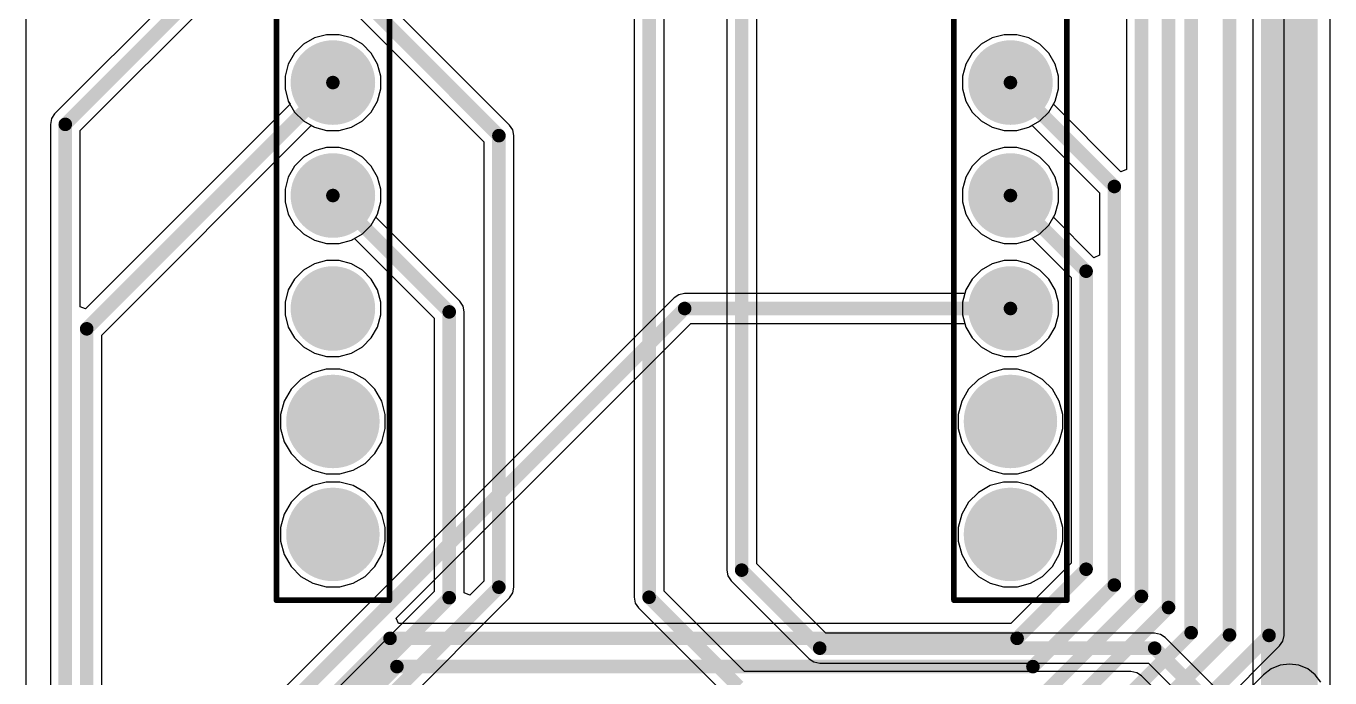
# Model space of a CAD drawing. Header units: millimetres. Extents: x 0 to 212, y 0 to 213.
# Drawn here: x 0.01 to 1.165, y 4.756 to 5.333 of the extents above; entities that cross this region are included whole.
import ezdxf

# ---------------------------------------------------------------- set-up
doc = ezdxf.new("R2010")
doc.units = ezdxf.units.MM
doc.header["$MEASUREMENT"] = 0
for name, color, linetype in [('BottomLayer', 5, 'Continuous'), ('BottomSolder', 6, 'Continuous'), ('MultiLayer', 9, 'Continuous'), ('PadHoleLayer', 156, 'Continuous'), ('TopLayer', 1, 'Continuous'), ('TopOverlay', 2, 'Continuous'), ('TopSolder', 216, 'Continuous')]:
    doc.layers.add(name, color=color, linetype=linetype)

# ---------------------------------------------------------------- blocks, each defined once
blk = doc.blocks.new('HDR_1_14_TH__F_______32')
at = {"layer": 'BottomLayer'}
h = blk.add_hatch(color=5, dxfattribs=at)
edge = h.paths.add_edge_path()
edge.add_arc((0.25, 0), 0.035433, 0, 360)
h = blk.add_hatch(color=5, dxfattribs=at)
edge = h.paths.add_edge_path()
edge.add_arc((0.35, 0), 0.035433, 0, 360)
h = blk.add_hatch(color=5, dxfattribs=at)
edge = h.paths.add_edge_path()
edge.add_arc((0.45, 0), 0.035433, 0, 360)
h = blk.add_hatch(color=5, dxfattribs=at)
edge = h.paths.add_edge_path()
edge.add_arc((0.55, 0), 0.03937, 0, 360)
h = blk.add_hatch(color=5, dxfattribs=at)
edge = h.paths.add_edge_path()
edge.add_arc((0.65, 0), 0.03937, 0, 360)
at = {"layer": 'BottomSolder'}
h = blk.add_hatch(color=6, dxfattribs=at)
edge = h.paths.add_edge_path()
edge.add_arc((0.25, 0), 0.037433, 0, 360)
h = blk.add_hatch(color=6, dxfattribs=at)
edge = h.paths.add_edge_path()
edge.add_arc((0.35, 0), 0.037433, 0, 360)
h = blk.add_hatch(color=6, dxfattribs=at)
edge = h.paths.add_edge_path()
edge.add_arc((0.45, 0), 0.037433, 0, 360)
h = blk.add_hatch(color=6, dxfattribs=at)
edge = h.paths.add_edge_path()
edge.add_arc((0.55, 0), 0.04137, 0, 360)
h = blk.add_hatch(color=6, dxfattribs=at)
edge = h.paths.add_edge_path()
edge.add_arc((0.65, 0), 0.04137, 0, 360)
at = {"layer": 'MultiLayer'}
h = blk.add_hatch(color=9, dxfattribs=at)
edge = h.paths.add_edge_path()
edge.add_arc((0.25, 0), 0.035433, 0, 360)
h = blk.add_hatch(color=9, dxfattribs=at)
edge = h.paths.add_edge_path()
edge.add_arc((0.35, 0), 0.035433, 0, 360)
h = blk.add_hatch(color=9, dxfattribs=at)
edge = h.paths.add_edge_path()
edge.add_arc((0.45, 0), 0.035433, 0, 360)
h = blk.add_hatch(color=9, dxfattribs=at)
edge = h.paths.add_edge_path()
edge.add_arc((0.55, 0), 0.03937, 0, 360)
h = blk.add_hatch(color=9, dxfattribs=at)
edge = h.paths.add_edge_path()
edge.add_arc((0.65, 0), 0.03937, 0, 360)
at = {"layer": 'PadHoleLayer'}
h = blk.add_hatch(color=156, dxfattribs=at)
edge = h.paths.add_edge_path()
edge.add_arc((0.25, 0), 0.020669, 0, 360)
h = blk.add_hatch(color=156, dxfattribs=at)
edge = h.paths.add_edge_path()
edge.add_arc((0.35, 0), 0.020669, 0, 360)
h = blk.add_hatch(color=156, dxfattribs=at)
edge = h.paths.add_edge_path()
edge.add_arc((0.45, 0), 0.020669, 0, 360)
h = blk.add_hatch(color=156, dxfattribs=at)
edge = h.paths.add_edge_path()
edge.add_arc((0.55, 0), 0.020669, 0, 360)
h = blk.add_hatch(color=156, dxfattribs=at)
edge = h.paths.add_edge_path()
edge.add_arc((0.65, 0), 0.020669, 0, 360)
at = {"layer": 'TopLayer'}
h = blk.add_hatch(color=1, dxfattribs=at)
edge = h.paths.add_edge_path()
edge.add_arc((0.25, 0), 0.035433, 0, 360)
h = blk.add_hatch(color=1, dxfattribs=at)
edge = h.paths.add_edge_path()
edge.add_arc((0.35, 0), 0.035433, 0, 360)
h = blk.add_hatch(color=1, dxfattribs=at)
edge = h.paths.add_edge_path()
edge.add_arc((0.45, 0), 0.035433, 0, 360)
h = blk.add_hatch(color=1, dxfattribs=at)
edge = h.paths.add_edge_path()
edge.add_arc((0.55, 0), 0.03937, 0, 360)
h = blk.add_hatch(color=1, dxfattribs=at)
edge = h.paths.add_edge_path()
edge.add_arc((0.65, 0), 0.03937, 0, 360)
at = {"layer": 'TopSolder'}
h = blk.add_hatch(color=216, dxfattribs=at)
edge = h.paths.add_edge_path()
edge.add_arc((0.25, 0), 0.037433, 0, 360)
h = blk.add_hatch(color=216, dxfattribs=at)
edge = h.paths.add_edge_path()
edge.add_arc((0.35, 0), 0.037433, 0, 360)
h = blk.add_hatch(color=216, dxfattribs=at)
edge = h.paths.add_edge_path()
edge.add_arc((0.45, 0), 0.037433, 0, 360)
h = blk.add_hatch(color=216, dxfattribs=at)
edge = h.paths.add_edge_path()
edge.add_arc((0.55, 0), 0.04137, 0, 360)
h = blk.add_hatch(color=216, dxfattribs=at)
edge = h.paths.add_edge_path()
edge.add_arc((0.65, 0), 0.04137, 0, 360)
at = {"layer": 'TopOverlay', "const_width": 0.005}
for points in [[(0.70827, 0.05), (-0.70827, 0.05)], [(0.70827, -0.05), (0.70827, 0.05)], [(0.70827, -0.05), (-0.70827, -0.05)]]:
    blk.add_lwpolyline(points, dxfattribs=at)
at = {"layer": 'TopOverlay', "const_width": 0.0025}
for points in [[(0.70702, 0.05, 1), (0.70952, 0.05, 1)], [(0.70702, 0.05, 1), (0.70952, 0.05, 1)], [(0.70702, -0.05, 1), (0.70952, -0.05, 1)], [(0.70702, -0.05, 1), (0.70952, -0.05, 1)]]:
    blk.add_lwpolyline(points, format="xyb", close=True, dxfattribs=at)
blk = doc.blocks.new('HDR_1_14_TH__F_______33')
at = {"layer": 'BottomLayer'}
h = blk.add_hatch(color=5, dxfattribs=at)
edge = h.paths.add_edge_path()
edge.add_arc((0.25, 0), 0.035433, 0, 360)
h = blk.add_hatch(color=5, dxfattribs=at)
edge = h.paths.add_edge_path()
edge.add_arc((0.35, 0), 0.035433, 0, 360)
h = blk.add_hatch(color=5, dxfattribs=at)
edge = h.paths.add_edge_path()
edge.add_arc((0.45, 0), 0.035433, 0, 360)
h = blk.add_hatch(color=5, dxfattribs=at)
edge = h.paths.add_edge_path()
edge.add_arc((0.55, 0), 0.03937, 0, 360)
h = blk.add_hatch(color=5, dxfattribs=at)
edge = h.paths.add_edge_path()
edge.add_arc((0.65, 0), 0.03937, 0, 360)
at = {"layer": 'BottomSolder'}
h = blk.add_hatch(color=6, dxfattribs=at)
edge = h.paths.add_edge_path()
edge.add_arc((0.25, 0), 0.037433, 0, 360)
h = blk.add_hatch(color=6, dxfattribs=at)
edge = h.paths.add_edge_path()
edge.add_arc((0.35, 0), 0.037433, 0, 360)
h = blk.add_hatch(color=6, dxfattribs=at)
edge = h.paths.add_edge_path()
edge.add_arc((0.45, 0), 0.037433, 0, 360)
h = blk.add_hatch(color=6, dxfattribs=at)
edge = h.paths.add_edge_path()
edge.add_arc((0.55, 0), 0.04137, 0, 360)
h = blk.add_hatch(color=6, dxfattribs=at)
edge = h.paths.add_edge_path()
edge.add_arc((0.65, 0), 0.04137, 0, 360)
at = {"layer": 'MultiLayer'}
h = blk.add_hatch(color=9, dxfattribs=at)
edge = h.paths.add_edge_path()
edge.add_arc((0.25, 0), 0.035433, 0, 360)
h = blk.add_hatch(color=9, dxfattribs=at)
edge = h.paths.add_edge_path()
edge.add_arc((0.35, 0), 0.035433, 0, 360)
h = blk.add_hatch(color=9, dxfattribs=at)
edge = h.paths.add_edge_path()
edge.add_arc((0.45, 0), 0.035433, 0, 360)
h = blk.add_hatch(color=9, dxfattribs=at)
edge = h.paths.add_edge_path()
edge.add_arc((0.55, 0), 0.03937, 0, 360)
h = blk.add_hatch(color=9, dxfattribs=at)
edge = h.paths.add_edge_path()
edge.add_arc((0.65, 0), 0.03937, 0, 360)
at = {"layer": 'PadHoleLayer'}
h = blk.add_hatch(color=156, dxfattribs=at)
edge = h.paths.add_edge_path()
edge.add_arc((0.25, 0), 0.020669, 0, 360)
h = blk.add_hatch(color=156, dxfattribs=at)
edge = h.paths.add_edge_path()
edge.add_arc((0.35, 0), 0.020669, 0, 360)
h = blk.add_hatch(color=156, dxfattribs=at)
edge = h.paths.add_edge_path()
edge.add_arc((0.45, 0), 0.020669, 0, 360)
h = blk.add_hatch(color=156, dxfattribs=at)
edge = h.paths.add_edge_path()
edge.add_arc((0.55, 0), 0.020669, 0, 360)
h = blk.add_hatch(color=156, dxfattribs=at)
edge = h.paths.add_edge_path()
edge.add_arc((0.65, 0), 0.020669, 0, 360)
at = {"layer": 'TopLayer'}
h = blk.add_hatch(color=1, dxfattribs=at)
edge = h.paths.add_edge_path()
edge.add_arc((0.25, 0), 0.035433, 0, 360)
h = blk.add_hatch(color=1, dxfattribs=at)
edge = h.paths.add_edge_path()
edge.add_arc((0.35, 0), 0.035433, 0, 360)
h = blk.add_hatch(color=1, dxfattribs=at)
edge = h.paths.add_edge_path()
edge.add_arc((0.45, 0), 0.035433, 0, 360)
h = blk.add_hatch(color=1, dxfattribs=at)
edge = h.paths.add_edge_path()
edge.add_arc((0.55, 0), 0.03937, 0, 360)
h = blk.add_hatch(color=1, dxfattribs=at)
edge = h.paths.add_edge_path()
edge.add_arc((0.65, 0), 0.03937, 0, 360)
at = {"layer": 'TopSolder'}
h = blk.add_hatch(color=216, dxfattribs=at)
edge = h.paths.add_edge_path()
edge.add_arc((0.25, 0), 0.037433, 0, 360)
h = blk.add_hatch(color=216, dxfattribs=at)
edge = h.paths.add_edge_path()
edge.add_arc((0.35, 0), 0.037433, 0, 360)
h = blk.add_hatch(color=216, dxfattribs=at)
edge = h.paths.add_edge_path()
edge.add_arc((0.45, 0), 0.037433, 0, 360)
h = blk.add_hatch(color=216, dxfattribs=at)
edge = h.paths.add_edge_path()
edge.add_arc((0.55, 0), 0.04137, 0, 360)
h = blk.add_hatch(color=216, dxfattribs=at)
edge = h.paths.add_edge_path()
edge.add_arc((0.65, 0), 0.04137, 0, 360)
at = {"layer": 'TopOverlay', "const_width": 0.005}
for points in [[(0.70827, 0.05), (-0.70827, 0.05)], [(0.70827, -0.05), (0.70827, 0.05)], [(0.70827, -0.05), (-0.70827, -0.05)]]:
    blk.add_lwpolyline(points, dxfattribs=at)
at = {"layer": 'TopOverlay', "const_width": 0.0025}
for points in [[(0.70702, 0.05, 1), (0.70952, 0.05, 1)], [(0.70702, 0.05, 1), (0.70952, 0.05, 1)], [(0.70702, -0.05, 1), (0.70952, -0.05, 1)], [(0.70702, -0.05, 1), (0.70952, -0.05, 1)]]:
    blk.add_lwpolyline(points, format="xyb", close=True, dxfattribs=at)

msp = doc.modelspace()

# ---------------------------------------------------------------- linework, layer by layer
at = {"layer": 'BottomLayer'}
for p, q in [((0.0102, 5.005), (0.0102, 6.2548)), ((1.1648, 6.2548), (1.1648, 4.7451)), ((0.9847, 5.4612), (0.9847, 5.2058)), ((1.1242, 4.7933), (1.1242, 5.4569)), ((0.2763, 5.3251), (0.2655, 5.3222)), ((0.2875, 5.3251), (0.2763, 5.3251)), ((0.2983, 5.3222), (0.2875, 5.3251)), ((0.8763, 5.3251), (0.8656, 5.3222)), ((0.8875, 5.3251), (0.8763, 5.3251)), ((0.8983, 5.3222), (0.8875, 5.3251)), ((0.2559, 5.3167), (0.248, 5.3088)), ((0.2655, 5.3222), (0.2559, 5.3167)), ((0.308, 5.3167), (0.2983, 5.3222)), ((0.3159, 5.3088), (0.308, 5.3167)), ((0.8559, 5.3167), (0.848, 5.3088)), ((0.8656, 5.3222), (0.8559, 5.3167)), ((0.908, 5.3167), (0.8983, 5.3222)), ((0.9159, 5.3088), (0.908, 5.3167)), ((0.248, 5.3088), (0.2424, 5.2991)), ((0.3215, 5.2991), (0.3159, 5.3088)), ((0.848, 5.3088), (0.8424, 5.2991)), ((0.9215, 5.2991), (0.9159, 5.3088)), ((0.2424, 5.2991), (0.2395, 5.2883)), ((0.2395, 5.2883), (0.2395, 5.2771)), ((0.3244, 5.2883), (0.3215, 5.2991)), ((0.3244, 5.2771), (0.3244, 5.2883)), ((0.8424, 5.2991), (0.8395, 5.2883)), ((0.8395, 5.2883), (0.8395, 5.2771)), ((0.9244, 5.2883), (0.9215, 5.2991)), ((0.9244, 5.2771), (0.9244, 5.2883)), ((0.2395, 5.2771), (0.2424, 5.2663)), ((0.3215, 5.2663), (0.3244, 5.2771)), ((0.8395, 5.2771), (0.8424, 5.2663)), ((0.9215, 5.2663), (0.9244, 5.2771)), ((0.2424, 5.2663), (0.248, 5.2566)), ((0.3159, 5.2566), (0.3215, 5.2663)), ((0.8424, 5.2663), (0.848, 5.2566)), ((0.9199, 5.2635), (0.9215, 5.2663)), ((0.248, 5.2566), (0.2559, 5.2487)), ((0.308, 5.2487), (0.3159, 5.2566)), ((0.848, 5.2566), (0.8559, 5.2487)), ((0.9797, 5.2037), (0.9199, 5.2635)), ((0.2559, 5.2487), (0.2655, 5.2432)), ((0.2655, 5.2432), (0.2763, 5.2403)), ((0.2875, 5.2403), (0.2983, 5.2432)), ((0.2983, 5.2432), (0.308, 5.2487)), ((0.8559, 5.2487), (0.8656, 5.2432)), ((0.8656, 5.2432), (0.8763, 5.2403)), ((0.8875, 5.2403), (0.8983, 5.2432)), ((0.8983, 5.2432), (0.9011, 5.2448)), ((0.9011, 5.2448), (0.9607, 5.1852)), ((0.2763, 5.2403), (0.2875, 5.2403)), ((0.8763, 5.2403), (0.8875, 5.2403)), ((0.2655, 5.2222), (0.2559, 5.2167)), ((0.2763, 5.2251), (0.2655, 5.2222)), ((0.2875, 5.2251), (0.2763, 5.2251)), ((0.2983, 5.2222), (0.2875, 5.2251)), ((0.308, 5.2167), (0.2983, 5.2222)), ((0.8656, 5.2222), (0.8559, 5.2167)), ((0.8763, 5.2251), (0.8656, 5.2222)), ((0.8875, 5.2251), (0.8763, 5.2251)), ((0.8983, 5.2222), (0.8875, 5.2251)), ((0.908, 5.2167), (0.8983, 5.2222)), ((0.248, 5.2088), (0.2424, 5.1991)), ((0.2559, 5.2167), (0.248, 5.2088)), ((0.3159, 5.2088), (0.308, 5.2167)), ((0.3215, 5.1991), (0.3159, 5.2088)), ((0.848, 5.2088), (0.8424, 5.1991)), ((0.8559, 5.2167), (0.848, 5.2088)), ((0.9159, 5.2088), (0.908, 5.2167)), ((0.9215, 5.1991), (0.9159, 5.2088)), ((0.2424, 5.1991), (0.2395, 5.1883)), ((0.3244, 5.1883), (0.3215, 5.1991)), ((0.8424, 5.1991), (0.8395, 5.1883)), ((0.9244, 5.1883), (0.9215, 5.1991)), ((0.9847, 5.2058), (0.9797, 5.2037)), ((0.2395, 5.1883), (0.2395, 5.1771)), ((0.3244, 5.1771), (0.3244, 5.1883)), ((0.8395, 5.1883), (0.8395, 5.1771)), ((0.9244, 5.1771), (0.9244, 5.1883)), ((0.9607, 5.1852), (0.9607, 5.1298)), ((0.2395, 5.1771), (0.2424, 5.1663)), ((0.3215, 5.1663), (0.3244, 5.1771)), ((0.8395, 5.1771), (0.8424, 5.1663)), ((0.9215, 5.1663), (0.9244, 5.1771)), ((0.2424, 5.1663), (0.248, 5.1566)), ((0.3159, 5.1566), (0.3215, 5.1663)), ((0.8424, 5.1663), (0.848, 5.1566)), ((0.9199, 5.1635), (0.9215, 5.1663)), ((0.9557, 5.1277), (0.9199, 5.1635)), ((0.248, 5.1566), (0.2559, 5.1487)), ((0.308, 5.1487), (0.3159, 5.1566)), ((0.848, 5.1566), (0.8559, 5.1487)), ((0.2559, 5.1487), (0.2655, 5.1432)), ((0.2655, 5.1432), (0.2763, 5.1403)), ((0.2763, 5.1403), (0.2875, 5.1403)), ((0.2875, 5.1403), (0.2983, 5.1432)), ((0.2983, 5.1432), (0.308, 5.1487)), ((0.8559, 5.1487), (0.8656, 5.1432)), ((0.8656, 5.1432), (0.8763, 5.1403)), ((0.8763, 5.1403), (0.8875, 5.1403)), ((0.8875, 5.1403), (0.8983, 5.1432)), ((0.8983, 5.1432), (0.9011, 5.1448)), ((0.9011, 5.1448), (0.9357, 5.1102)), ((0.9607, 5.1298), (0.9557, 5.1277)), ((0.2559, 5.1167), (0.248, 5.1088)), ((0.2655, 5.1222), (0.2559, 5.1167)), ((0.2763, 5.1251), (0.2655, 5.1222)), ((0.2875, 5.1251), (0.2763, 5.1251)), ((0.2983, 5.1222), (0.2875, 5.1251)), ((0.308, 5.1167), (0.2983, 5.1222)), ((0.3159, 5.1088), (0.308, 5.1167)), ((0.8559, 5.1167), (0.848, 5.1088)), ((0.8656, 5.1222), (0.8559, 5.1167)), ((0.8763, 5.1251), (0.8656, 5.1222)), ((0.8875, 5.1251), (0.8763, 5.1251)), ((0.8983, 5.1222), (0.8875, 5.1251)), ((0.908, 5.1167), (0.8983, 5.1222)), ((0.9159, 5.1088), (0.908, 5.1167)), ((0.248, 5.1088), (0.2424, 5.0991)), ((0.3215, 5.0991), (0.3159, 5.1088)), ((0.848, 5.1088), (0.8424, 5.0991)), ((0.9215, 5.0991), (0.9159, 5.1088)), ((0.9357, 5.1102), (0.9357, 4.8574)), ((0.584, 5.0921), (0.0165, 4.5246)), ((0.2424, 5.0991), (0.2395, 5.0883)), ((0.3244, 5.0883), (0.3215, 5.0991)), ((0.5883, 5.0949), (0.584, 5.0921)), ((0.584, 5.0921), (0.584, 5.0921)), ((0.5934, 5.096), (0.5883, 5.0949)), ((0.8416, 5.096), (0.5934, 5.096)), ((0.8424, 5.0991), (0.8416, 5.096)), ((0.9244, 5.0883), (0.9215, 5.0991)), ((0.2395, 5.0883), (0.2395, 5.0771)), ((0.3244, 5.0771), (0.3244, 5.0883)), ((0.9244, 5.0771), (0.9244, 5.0883)), ((0.2395, 5.0771), (0.2424, 5.0663)), ((0.3215, 5.0663), (0.3244, 5.0771)), ((0.338, 4.8086), (0.5989, 5.0694)), ((0.5989, 5.0694), (0.8416, 5.0694)), ((0.8416, 5.0694), (0.8424, 5.0663)), ((0.9215, 5.0663), (0.9244, 5.0771)), ((0.2424, 5.0663), (0.248, 5.0566)), ((0.3159, 5.0566), (0.3215, 5.0663)), ((0.8424, 5.0663), (0.848, 5.0566)), ((0.9159, 5.0566), (0.9215, 5.0663)), ((0.248, 5.0566), (0.2559, 5.0487)), ((0.2559, 5.0487), (0.2655, 5.0432)), ((0.2983, 5.0432), (0.308, 5.0487)), ((0.308, 5.0487), (0.3159, 5.0566)), ((0.848, 5.0566), (0.8559, 5.0487)), ((0.8559, 5.0487), (0.8656, 5.0432)), ((0.8983, 5.0432), (0.908, 5.0487)), ((0.908, 5.0487), (0.9159, 5.0566)), ((0.2655, 5.0432), (0.2763, 5.0403)), ((0.2763, 5.0403), (0.2875, 5.0403)), ((0.2875, 5.0403), (0.2983, 5.0432)), ((0.8656, 5.0432), (0.8763, 5.0403)), ((0.8763, 5.0403), (0.8875, 5.0403)), ((0.8875, 5.0403), (0.8983, 5.0432)), ((0.264, 5.0259), (0.2534, 5.0198)), ((0.2758, 5.0291), (0.264, 5.0259)), ((0.288, 5.0291), (0.2758, 5.0291)), ((0.2998, 5.0259), (0.288, 5.0291)), ((0.3104, 5.0198), (0.2998, 5.0259)), ((0.864, 5.0259), (0.8535, 5.0198)), ((0.8758, 5.0291), (0.864, 5.0259)), ((0.888, 5.0291), (0.8758, 5.0291)), ((0.8998, 5.0259), (0.888, 5.0291)), ((0.9104, 5.0198), (0.8998, 5.0259)), ((0.2448, 5.0112), (0.2387, 5.0006)), ((0.2534, 5.0198), (0.2448, 5.0112)), ((0.319, 5.0112), (0.3104, 5.0198)), ((0.3251, 5.0006), (0.319, 5.0112)), ((0.8448, 5.0112), (0.8387, 5.0006)), ((0.8535, 5.0198), (0.8448, 5.0112)), ((0.919, 5.0112), (0.9104, 5.0198)), ((0.9251, 5.0006), (0.919, 5.0112)), ((0.0102, 4.5241), (0.0102, 5.005)), ((0.2387, 5.0006), (0.2355, 4.9888)), ((0.3283, 4.9888), (0.3251, 5.0006)), ((0.8387, 5.0006), (0.8356, 4.9888)), ((0.9283, 4.9888), (0.9251, 5.0006)), ((0.2355, 4.9888), (0.2355, 4.9766)), ((0.3283, 4.9766), (0.3283, 4.9888)), ((0.8356, 4.9888), (0.8356, 4.9766)), ((0.9283, 4.9766), (0.9283, 4.9888)), ((0.2355, 4.9766), (0.2387, 4.9648)), ((0.3251, 4.9648), (0.3283, 4.9766)), ((0.8356, 4.9766), (0.8387, 4.9648)), ((0.9251, 4.9648), (0.9283, 4.9766)), ((0.2387, 4.9648), (0.2448, 4.9542)), ((0.2448, 4.9542), (0.2534, 4.9456)), ((0.3104, 4.9456), (0.319, 4.9542)), ((0.319, 4.9542), (0.3251, 4.9648)), ((0.8387, 4.9648), (0.8448, 4.9542)), ((0.8448, 4.9542), (0.8535, 4.9456)), ((0.9104, 4.9456), (0.919, 4.9542)), ((0.919, 4.9542), (0.9251, 4.9648)), ((0.2534, 4.9456), (0.264, 4.9395)), ((0.2998, 4.9395), (0.3104, 4.9456)), ((0.8535, 4.9456), (0.864, 4.9395)), ((0.8998, 4.9395), (0.9104, 4.9456)), ((0.264, 4.9395), (0.2758, 4.9363)), ((0.2758, 4.9363), (0.288, 4.9363)), ((0.288, 4.9363), (0.2998, 4.9395)), ((0.864, 4.9395), (0.8758, 4.9363)), ((0.8758, 4.9363), (0.888, 4.9363)), ((0.888, 4.9363), (0.8998, 4.9395)), ((0.2534, 4.9198), (0.2448, 4.9112)), ((0.264, 4.9259), (0.2534, 4.9198)), ((0.2758, 4.9291), (0.264, 4.9259)), ((0.288, 4.9291), (0.2758, 4.9291)), ((0.2998, 4.9259), (0.288, 4.9291)), ((0.3104, 4.9198), (0.2998, 4.9259)), ((0.319, 4.9112), (0.3104, 4.9198)), ((0.8535, 4.9198), (0.8448, 4.9112)), ((0.864, 4.9259), (0.8535, 4.9198)), ((0.8758, 4.9291), (0.864, 4.9259)), ((0.888, 4.9291), (0.8758, 4.9291)), ((0.8998, 4.9259), (0.888, 4.9291)), ((0.9104, 4.9198), (0.8998, 4.9259)), ((0.919, 4.9112), (0.9104, 4.9198)), ((0.2448, 4.9112), (0.2387, 4.9006)), ((0.3251, 4.9006), (0.319, 4.9112)), ((0.8448, 4.9112), (0.8387, 4.9006)), ((0.9251, 4.9006), (0.919, 4.9112)), ((0.2387, 4.9006), (0.2355, 4.8888)), ((0.3283, 4.8888), (0.3251, 4.9006)), ((0.8387, 4.9006), (0.8356, 4.8888)), ((0.9283, 4.8888), (0.9251, 4.9006)), ((0.2355, 4.8888), (0.2355, 4.8766)), ((0.3283, 4.8766), (0.3283, 4.8888)), ((0.8356, 4.8888), (0.8356, 4.8766)), ((0.9283, 4.8766), (0.9283, 4.8888)), ((0.2355, 4.8766), (0.2387, 4.8648)), ((0.3251, 4.8648), (0.3283, 4.8766)), ((0.8356, 4.8766), (0.8387, 4.8648)), ((0.9251, 4.8648), (0.9283, 4.8766)), ((0.2387, 4.8648), (0.2448, 4.8542)), ((0.319, 4.8542), (0.3251, 4.8648)), ((0.8387, 4.8648), (0.8448, 4.8542)), ((0.919, 4.8542), (0.9251, 4.8648)), ((0.2448, 4.8542), (0.2534, 4.8456)), ((0.3104, 4.8456), (0.319, 4.8542)), ((0.8448, 4.8542), (0.8535, 4.8456)), ((0.9357, 4.8574), (0.8823, 4.804)), ((0.9104, 4.8456), (0.919, 4.8542)), ((0.2534, 4.8456), (0.264, 4.8395)), ((0.264, 4.8395), (0.2758, 4.8363)), ((0.288, 4.8363), (0.2998, 4.8395)), ((0.2998, 4.8395), (0.3104, 4.8456)), ((0.8535, 4.8456), (0.864, 4.8395)), ((0.864, 4.8395), (0.8758, 4.8363)), ((0.888, 4.8363), (0.8998, 4.8395)), ((0.8998, 4.8395), (0.9104, 4.8456)), ((0.2758, 4.8363), (0.288, 4.8363)), ((0.8758, 4.8363), (0.888, 4.8363)), ((0.3399, 4.804), (0.338, 4.8086)), ((0.8823, 4.804), (0.3399, 4.804)), ((1.1232, 4.7883), (1.1242, 4.7933)), ((0.9756, 4.6393), (1.1203, 4.784)), ((1.1203, 4.784), (1.1232, 4.7883)), ((1.1061, 4.7585), (0.9106, 4.563)), ((1.1128, 4.7637), (1.1061, 4.7585)), ((1.1206, 4.7669), (1.1128, 4.7637)), ((1.1289, 4.768), (1.1206, 4.7669)), ((1.1373, 4.7669), (1.1289, 4.768)), ((1.1451, 4.7637), (1.1373, 4.7669)), ((1.1517, 4.7585), (1.1451, 4.7637)), ((1.1569, 4.7518), (1.1517, 4.7585))]:
    msp.add_line(p, q, dxfattribs=at)
for points, const_width in [([(1.0419, 5.6227), (1.0419, 4.7957)], 0.012), ([(1.0219, 5.5427), (1.0219, 4.818)], 0.012), ([(0.9979, 5.4667), (0.9979, 4.8279)], 0.012), ([(1.1109, 4.7933), (1.1109, 5.4569)], 0.012), ([(1.0759, 4.7937), (1.0759, 5.3837)], 0.012), ([(0.8819, 5.2827), (0.9739, 5.1907)], 0.012), ([(0.9739, 5.1907), (0.9739, 4.8379)], 0.012), ([(0.8819, 5.1827), (0.9489, 5.1157)], 0.012), ([(0.9489, 5.1157), (0.9489, 4.8519)], 0.012), ([(0.0259, 4.5152), (0.5934, 5.0827)], 0.012), ([(0.5934, 5.0827), (0.8819, 5.0827)], 0.012), ([(0.8878, 4.7907), (0.9489, 4.8519)], 0.012), ([(0.9018, 4.7657), (0.9739, 4.8379)], 0.012), ([(0.9117, 4.7417), (0.9979, 4.8279)], 0.012), ([(0.9216, 4.7177), (1.0219, 4.818)], 0.012), ([(0.0479, 4.5061), (0.3325, 4.7907)], 0.012), ([(0.3325, 4.7907), (0.8878, 4.7907)], 0.012), ([(0.9439, 4.6977), (1.0419, 4.7957)], 0.012), ([(0.9559, 4.6737), (1.0759, 4.7937)], 0.012), ([(0.9663, 4.6487), (1.1109, 4.7933)], 0.012), ([(0.0699, 4.497), (0.3386, 4.7657)], 0.012), ([(0.3386, 4.7657), (0.9018, 4.7657)], 0.012), ([(0.9239, 4.5307), (1.1289, 4.7357)], 0.05)]:
    msp.add_lwpolyline(points, dxfattribs=dict(at, const_width=const_width))
for points, const_width in [([(0.8789, 5.2827, 1), (0.8849, 5.2827, 1)], 0.006), ([(0.9709, 5.1907, 1), (0.9769, 5.1907, 1)], 0.006), ([(0.9709, 5.1907, 1), (0.9769, 5.1907, 1)], 0.006), ([(0.8789, 5.1827, 1), (0.8849, 5.1827, 1)], 0.006), ([(0.9459, 5.1157, 1), (0.9519, 5.1157, 1)], 0.006), ([(0.9459, 5.1157, 1), (0.9519, 5.1157, 1)], 0.006), ([(0.5904, 5.0827, 1), (0.5964, 5.0827, 1)], 0.006), ([(0.5904, 5.0827, 1), (0.5964, 5.0827, 1)], 0.006), ([(0.8789, 5.0827, 1), (0.8849, 5.0827, 1)], 0.006), ([(0.9459, 4.8519, 1), (0.9519, 4.8519, 1)], 0.006), ([(0.9459, 4.8519, 1), (0.9519, 4.8519, 1)], 0.006), ([(0.9709, 4.8379, 1), (0.9769, 4.8379, 1)], 0.006), ([(0.9709, 4.8379, 1), (0.9769, 4.8379, 1)], 0.006), ([(0.9949, 4.8279, 1), (1.0009, 4.8279, 1)], 0.006), ([(0.9949, 4.8279, 1), (1.0009, 4.8279, 1)], 0.006), ([(1.0189, 4.818, 1), (1.0249, 4.818, 1)], 0.006), ([(1.0189, 4.818, 1), (1.0249, 4.818, 1)], 0.006), ([(0.3295, 4.7907, 1), (0.3355, 4.7907, 1)], 0.006), ([(0.3295, 4.7907, 1), (0.3355, 4.7907, 1)], 0.006), ([(0.8848, 4.7907, 1), (0.8908, 4.7907, 1)], 0.006), ([(0.8848, 4.7907, 1), (0.8908, 4.7907, 1)], 0.006), ([(1.0389, 4.7957, 1), (1.0449, 4.7957, 1)], 0.006), ([(1.0389, 4.7957, 1), (1.0449, 4.7957, 1)], 0.006), ([(1.0729, 4.7937, 1), (1.0789, 4.7937, 1)], 0.006), ([(1.0729, 4.7937, 1), (1.0789, 4.7937, 1)], 0.006), ([(1.1079, 4.7933, 1), (1.1139, 4.7933, 1)], 0.006), ([(1.1079, 4.7933, 1), (1.1139, 4.7933, 1)], 0.006), ([(0.3356, 4.7657, 1), (0.3416, 4.7657, 1)], 0.006), ([(0.3356, 4.7657, 1), (0.3416, 4.7657, 1)], 0.006), ([(0.8988, 4.7657, 1), (0.9048, 4.7657, 1)], 0.006), ([(0.8988, 4.7657, 1), (0.9048, 4.7657, 1)], 0.006), ([(1.1164, 4.7357, 1), (1.1414, 4.7357, 1)], 0.025)]:
    msp.add_lwpolyline(points, format="xyb", close=True, dxfattribs=dict(at, const_width=const_width))
at = {"layer": 'TopLayer'}
for p, q in [((0.0102, 5.005), (0.0102, 6.2548)), ((0.6307, 5.9282), (0.6307, 4.8511)), ((0.6572, 4.8566), (0.6572, 5.9337)), ((0.5752, 4.8326), (0.5752, 5.8801)), ((0.5487, 5.8746), (0.5487, 4.8271)), ((0.244, 5.4635), (0.0355, 5.2551)), ((0.0582, 5.2402), (0.2627, 5.4448)), ((1.0966, 5.3715), (1.0966, 4.7357)), ((0.4383, 5.2451), (0.3198, 5.3635)), ((0.3011, 5.3448), (0.4157, 5.2302)), ((0.2763, 5.3251), (0.2655, 5.3222)), ((0.2875, 5.3251), (0.2763, 5.3251)), ((0.2983, 5.3222), (0.2875, 5.3251)), ((0.8763, 5.3251), (0.8656, 5.3222)), ((0.8875, 5.3251), (0.8763, 5.3251)), ((0.8983, 5.3222), (0.8875, 5.3251)), ((0.2559, 5.3167), (0.248, 5.3088)), ((0.2655, 5.3222), (0.2559, 5.3167)), ((0.308, 5.3167), (0.2983, 5.3222)), ((0.3159, 5.3088), (0.308, 5.3167)), ((0.8559, 5.3167), (0.848, 5.3088)), ((0.8656, 5.3222), (0.8559, 5.3167)), ((0.908, 5.3167), (0.8983, 5.3222)), ((0.9159, 5.3088), (0.908, 5.3167)), ((0.248, 5.3088), (0.2424, 5.2991)), ((0.3215, 5.2991), (0.3159, 5.3088)), ((0.848, 5.3088), (0.8424, 5.2991)), ((0.9215, 5.2991), (0.9159, 5.3088)), ((0.2424, 5.2991), (0.2395, 5.2883)), ((0.2395, 5.2883), (0.2395, 5.2771)), ((0.3244, 5.2883), (0.3215, 5.2991)), ((0.3244, 5.2771), (0.3244, 5.2883)), ((0.8424, 5.2991), (0.8395, 5.2883)), ((0.8395, 5.2883), (0.8395, 5.2771)), ((0.9244, 5.2883), (0.9215, 5.2991)), ((0.9244, 5.2771), (0.9244, 5.2883)), ((0.2395, 5.2771), (0.2424, 5.2663)), ((0.3215, 5.2663), (0.3244, 5.2771)), ((0.8395, 5.2771), (0.8424, 5.2663)), ((0.9215, 5.2663), (0.9244, 5.2771)), ((0.2424, 5.2663), (0.244, 5.2635)), ((0.3159, 5.2566), (0.3215, 5.2663)), ((0.8424, 5.2663), (0.848, 5.2566)), ((0.9159, 5.2566), (0.9215, 5.2663)), ((0.0355, 5.2551), (0.0327, 5.2508)), ((0.244, 5.2635), (0.0628, 5.0823)), ((0.308, 5.2487), (0.3159, 5.2566)), ((0.848, 5.2566), (0.8559, 5.2487)), ((0.908, 5.2487), (0.9159, 5.2566)), ((0.0327, 5.2508), (0.0317, 5.2457)), ((0.0317, 5.2457), (0.0317, 3.9647)), ((0.0772, 5.0592), (0.2627, 5.2448)), ((0.2627, 5.2448), (0.2655, 5.2432)), ((0.2655, 5.2432), (0.2763, 5.2403)), ((0.2875, 5.2403), (0.2983, 5.2432)), ((0.2983, 5.2432), (0.308, 5.2487)), ((0.4412, 5.2408), (0.4383, 5.2451)), ((0.8559, 5.2487), (0.8656, 5.2432)), ((0.8656, 5.2432), (0.8763, 5.2403)), ((0.8875, 5.2403), (0.8983, 5.2432)), ((0.8983, 5.2432), (0.908, 5.2487)), ((0.0582, 5.0842), (0.0582, 5.2402)), ((0.2763, 5.2403), (0.2875, 5.2403)), ((0.4422, 5.2357), (0.4412, 5.2408)), ((0.4422, 4.836), (0.4422, 5.2357)), ((0.8763, 5.2403), (0.8875, 5.2403)), ((0.2655, 5.2222), (0.2559, 5.2167)), ((0.2763, 5.2251), (0.2655, 5.2222)), ((0.2875, 5.2251), (0.2763, 5.2251)), ((0.2983, 5.2222), (0.2875, 5.2251)), ((0.308, 5.2167), (0.2983, 5.2222)), ((0.4157, 5.2302), (0.4157, 4.8414)), ((0.8656, 5.2222), (0.8559, 5.2167)), ((0.8763, 5.2251), (0.8656, 5.2222)), ((0.8875, 5.2251), (0.8763, 5.2251)), ((0.8983, 5.2222), (0.8875, 5.2251)), ((0.908, 5.2167), (0.8983, 5.2222)), ((0.248, 5.2088), (0.2424, 5.1991)), ((0.2559, 5.2167), (0.248, 5.2088)), ((0.3159, 5.2088), (0.308, 5.2167)), ((0.3215, 5.1991), (0.3159, 5.2088)), ((0.848, 5.2088), (0.8424, 5.1991)), ((0.8559, 5.2167), (0.848, 5.2088)), ((0.9159, 5.2088), (0.908, 5.2167)), ((0.9215, 5.1991), (0.9159, 5.2088)), ((0.2424, 5.1991), (0.2395, 5.1883)), ((0.3244, 5.1883), (0.3215, 5.1991)), ((0.8424, 5.1991), (0.8395, 5.1883)), ((0.9244, 5.1883), (0.9215, 5.1991)), ((0.2395, 5.1883), (0.2395, 5.1771)), ((0.3244, 5.1771), (0.3244, 5.1883)), ((0.8395, 5.1883), (0.8395, 5.1771)), ((0.9244, 5.1771), (0.9244, 5.1883)), ((0.2395, 5.1771), (0.2424, 5.1663)), ((0.3215, 5.1663), (0.3244, 5.1771)), ((0.8395, 5.1771), (0.8424, 5.1663)), ((0.9215, 5.1663), (0.9244, 5.1771)), ((0.2424, 5.1663), (0.248, 5.1566)), ((0.3198, 5.1635), (0.3215, 5.1663)), ((0.3943, 5.0891), (0.3198, 5.1635)), ((0.8424, 5.1663), (0.848, 5.1566)), ((0.9159, 5.1566), (0.9215, 5.1663)), ((0.248, 5.1566), (0.2559, 5.1487)), ((0.848, 5.1566), (0.8559, 5.1487)), ((0.908, 5.1487), (0.9159, 5.1566)), ((0.2559, 5.1487), (0.2655, 5.1432)), ((0.2655, 5.1432), (0.2763, 5.1403)), ((0.2763, 5.1403), (0.2875, 5.1403)), ((0.2875, 5.1403), (0.2983, 5.1432)), ((0.2983, 5.1432), (0.3011, 5.1448)), ((0.3011, 5.1448), (0.3717, 5.0742)), ((0.8559, 5.1487), (0.8656, 5.1432)), ((0.8656, 5.1432), (0.8763, 5.1403)), ((0.8763, 5.1403), (0.8875, 5.1403)), ((0.8875, 5.1403), (0.8983, 5.1432)), ((0.8983, 5.1432), (0.908, 5.1487)), ((0.2559, 5.1167), (0.248, 5.1088)), ((0.2655, 5.1222), (0.2559, 5.1167)), ((0.2763, 5.1251), (0.2655, 5.1222)), ((0.2875, 5.1251), (0.2763, 5.1251)), ((0.2983, 5.1222), (0.2875, 5.1251)), ((0.308, 5.1167), (0.2983, 5.1222)), ((0.3159, 5.1088), (0.308, 5.1167)), ((0.8559, 5.1167), (0.848, 5.1088)), ((0.8656, 5.1222), (0.8559, 5.1167)), ((0.8763, 5.1251), (0.8656, 5.1222)), ((0.8875, 5.1251), (0.8763, 5.1251)), ((0.8983, 5.1222), (0.8875, 5.1251)), ((0.908, 5.1167), (0.8983, 5.1222)), ((0.9159, 5.1088), (0.908, 5.1167)), ((0.248, 5.1088), (0.2424, 5.0991)), ((0.3215, 5.0991), (0.3159, 5.1088)), ((0.848, 5.1088), (0.8424, 5.0991)), ((0.9215, 5.0991), (0.9159, 5.1088)), ((0.2424, 5.0991), (0.2395, 5.0883)), ((0.3244, 5.0883), (0.3215, 5.0991)), ((0.8424, 5.0991), (0.8395, 5.0883)), ((0.9244, 5.0883), (0.9215, 5.0991)), ((0.0628, 5.0823), (0.0582, 5.0842)), ((0.2395, 5.0883), (0.2395, 5.0771)), ((0.3244, 5.0771), (0.3244, 5.0883)), ((0.3972, 5.0848), (0.3943, 5.0891)), ((0.3982, 5.0797), (0.3972, 5.0848)), ((0.8395, 5.0883), (0.8395, 5.0771)), ((0.9244, 5.0771), (0.9244, 5.0883)), ((0.2395, 5.0771), (0.2424, 5.0663)), ((0.3215, 5.0663), (0.3244, 5.0771)), ((0.3717, 5.0742), (0.3717, 4.8322)), ((0.3982, 4.831), (0.3982, 5.0797)), ((0.8395, 5.0771), (0.8424, 5.0663)), ((0.9215, 5.0663), (0.9244, 5.0771)), ((0.0772, 3.9802), (0.0772, 5.0592)), ((0.2424, 5.0663), (0.248, 5.0566)), ((0.3159, 5.0566), (0.3215, 5.0663)), ((0.8424, 5.0663), (0.848, 5.0566)), ((0.9159, 5.0566), (0.9215, 5.0663)), ((0.248, 5.0566), (0.2559, 5.0487)), ((0.2559, 5.0487), (0.2655, 5.0432)), ((0.2983, 5.0432), (0.308, 5.0487)), ((0.308, 5.0487), (0.3159, 5.0566)), ((0.848, 5.0566), (0.8559, 5.0487)), ((0.8559, 5.0487), (0.8656, 5.0432)), ((0.8983, 5.0432), (0.908, 5.0487)), ((0.908, 5.0487), (0.9159, 5.0566)), ((0.2655, 5.0432), (0.2763, 5.0403)), ((0.2763, 5.0403), (0.2875, 5.0403)), ((0.2875, 5.0403), (0.2983, 5.0432)), ((0.8656, 5.0432), (0.8763, 5.0403)), ((0.8763, 5.0403), (0.8875, 5.0403)), ((0.8875, 5.0403), (0.8983, 5.0432)), ((0.264, 5.0259), (0.2534, 5.0198)), ((0.2758, 5.0291), (0.264, 5.0259)), ((0.288, 5.0291), (0.2758, 5.0291)), ((0.2998, 5.0259), (0.288, 5.0291)), ((0.3104, 5.0198), (0.2998, 5.0259)), ((0.864, 5.0259), (0.8535, 5.0198)), ((0.8758, 5.0291), (0.864, 5.0259)), ((0.888, 5.0291), (0.8758, 5.0291)), ((0.8998, 5.0259), (0.888, 5.0291)), ((0.9104, 5.0198), (0.8998, 5.0259)), ((0.2448, 5.0112), (0.2387, 5.0006)), ((0.2534, 5.0198), (0.2448, 5.0112)), ((0.319, 5.0112), (0.3104, 5.0198)), ((0.3251, 5.0006), (0.319, 5.0112)), ((0.8448, 5.0112), (0.8387, 5.0006)), ((0.8535, 5.0198), (0.8448, 5.0112)), ((0.919, 5.0112), (0.9104, 5.0198)), ((0.9251, 5.0006), (0.919, 5.0112)), ((0.0102, 0.0102), (0.0102, 5.005)), ((0.2387, 5.0006), (0.2355, 4.9888)), ((0.3283, 4.9888), (0.3251, 5.0006)), ((0.8387, 5.0006), (0.8356, 4.9888)), ((0.9283, 4.9888), (0.9251, 5.0006)), ((0.2355, 4.9888), (0.2355, 4.9766)), ((0.3283, 4.9766), (0.3283, 4.9888)), ((0.8356, 4.9888), (0.8356, 4.9766)), ((0.9283, 4.9766), (0.9283, 4.9888)), ((0.2355, 4.9766), (0.2387, 4.9648)), ((0.3251, 4.9648), (0.3283, 4.9766)), ((0.8356, 4.9766), (0.8387, 4.9648)), ((0.9251, 4.9648), (0.9283, 4.9766)), ((0.2387, 4.9648), (0.2448, 4.9542)), ((0.2448, 4.9542), (0.2534, 4.9456)), ((0.3104, 4.9456), (0.319, 4.9542)), ((0.319, 4.9542), (0.3251, 4.9648)), ((0.8387, 4.9648), (0.8448, 4.9542)), ((0.8448, 4.9542), (0.8535, 4.9456)), ((0.9104, 4.9456), (0.919, 4.9542)), ((0.919, 4.9542), (0.9251, 4.9648)), ((0.2534, 4.9456), (0.264, 4.9395)), ((0.2998, 4.9395), (0.3104, 4.9456)), ((0.8535, 4.9456), (0.864, 4.9395)), ((0.8998, 4.9395), (0.9104, 4.9456)), ((0.264, 4.9395), (0.2758, 4.9363)), ((0.2758, 4.9363), (0.288, 4.9363)), ((0.288, 4.9363), (0.2998, 4.9395)), ((0.864, 4.9395), (0.8758, 4.9363)), ((0.8758, 4.9363), (0.888, 4.9363)), ((0.888, 4.9363), (0.8998, 4.9395)), ((0.2534, 4.9198), (0.2448, 4.9112)), ((0.264, 4.9259), (0.2534, 4.9198)), ((0.2758, 4.9291), (0.264, 4.9259)), ((0.288, 4.9291), (0.2758, 4.9291)), ((0.2998, 4.9259), (0.288, 4.9291)), ((0.3104, 4.9198), (0.2998, 4.9259)), ((0.319, 4.9112), (0.3104, 4.9198)), ((0.8535, 4.9198), (0.8448, 4.9112)), ((0.864, 4.9259), (0.8535, 4.9198)), ((0.8758, 4.9291), (0.864, 4.9259)), ((0.888, 4.9291), (0.8758, 4.9291)), ((0.8998, 4.9259), (0.888, 4.9291)), ((0.9104, 4.9198), (0.8998, 4.9259)), ((0.919, 4.9112), (0.9104, 4.9198)), ((0.2448, 4.9112), (0.2387, 4.9006)), ((0.3251, 4.9006), (0.319, 4.9112)), ((0.8448, 4.9112), (0.8387, 4.9006)), ((0.9251, 4.9006), (0.919, 4.9112)), ((0.2387, 4.9006), (0.2355, 4.8888)), ((0.3283, 4.8888), (0.3251, 4.9006)), ((0.8387, 4.9006), (0.8356, 4.8888)), ((0.9283, 4.8888), (0.9251, 4.9006)), ((0.2355, 4.8888), (0.2355, 4.8766)), ((0.3283, 4.8766), (0.3283, 4.8888)), ((0.8356, 4.8888), (0.8356, 4.8766)), ((0.9283, 4.8766), (0.9283, 4.8888)), ((0.2355, 4.8766), (0.2387, 4.8648)), ((0.3251, 4.8648), (0.3283, 4.8766)), ((0.8356, 4.8766), (0.8387, 4.8648)), ((0.9251, 4.8648), (0.9283, 4.8766)), ((0.2387, 4.8648), (0.2448, 4.8542)), ((0.319, 4.8542), (0.3251, 4.8648)), ((0.8387, 4.8648), (0.8448, 4.8542)), ((0.919, 4.8542), (0.9251, 4.8648)), ((0.2448, 4.8542), (0.2534, 4.8456)), ((0.3104, 4.8456), (0.319, 4.8542)), ((0.6307, 4.8511), (0.6317, 4.846)), ((0.7185, 4.7953), (0.6572, 4.8566)), ((0.8448, 4.8542), (0.8535, 4.8456)), ((0.9104, 4.8456), (0.919, 4.8542)), ((0.2534, 4.8456), (0.264, 4.8395)), ((0.264, 4.8395), (0.2758, 4.8363)), ((0.288, 4.8363), (0.2998, 4.8395)), ((0.2998, 4.8395), (0.3104, 4.8456)), ((0.4157, 4.8414), (0.4032, 4.829)), ((0.6317, 4.846), (0.6345, 4.8417)), ((0.6345, 4.8417), (0.7036, 4.7726)), ((0.8535, 4.8456), (0.864, 4.8395)), ((0.864, 4.8395), (0.8758, 4.8363)), ((0.888, 4.8363), (0.8998, 4.8395)), ((0.8998, 4.8395), (0.9104, 4.8456)), ((0.3717, 4.8322), (0.2385, 4.6991)), ((0.2758, 4.8363), (0.288, 4.8363)), ((0.3275, 4.7158), (0.4383, 4.8266)), ((0.4032, 4.829), (0.3982, 4.831)), ((0.4383, 4.8266), (0.4412, 4.8309)), ((0.4412, 4.8309), (0.4422, 4.836)), ((0.5487, 4.8271), (0.5497, 4.822)), ((0.6465, 4.7613), (0.5752, 4.8326)), ((0.8758, 4.8363), (0.888, 4.8363)), ((0.5497, 4.822), (0.5525, 4.8177)), ((0.5525, 4.8177), (0.6316, 4.7386)), ((1.0096, 4.7953), (0.7185, 4.7953)), ((1.0147, 4.7942), (1.0096, 4.7953)), ((1.019, 4.7914), (1.0147, 4.7942)), ((1.1349, 4.6755), (1.019, 4.7914)), ((0.7036, 4.7726), (0.7079, 4.7698)), ((0.7079, 4.7698), (0.713, 4.7687)), ((0.713, 4.7687), (1.0041, 4.7687)), ((1.0041, 4.7687), (1.1161, 4.6568)), ((0.9886, 4.7613), (0.6465, 4.7613)), ((0.9937, 4.7602), (0.9886, 4.7613)), ((0.998, 4.7574), (0.9937, 4.7602)), ((1.1109, 4.6445), (0.998, 4.7574))]:
    msp.add_line(p, q, dxfattribs=at)
for points, const_width in [([(1.1289, 4.7357), (1.1289, 6.0307)], 0.05), ([(0.6439, 4.8511), (0.6439, 5.9337)], 0.012), ([(0.5619, 4.8271), (0.5619, 5.8801)], 0.012), ([(0.0449, 5.2457), (0.2819, 5.4827)], 0.012), ([(0.2819, 5.3827), (0.4289, 5.2357)], 0.012), ([(0.0639, 5.0647), (0.2819, 5.2827)], 0.012), ([(0.0449, 3.9647), (0.0449, 5.2457)], 0.012), ([(0.4289, 4.836), (0.4289, 5.2357)], 0.012), ([(0.2819, 5.1827), (0.3849, 5.0797)], 0.012), ([(0.3849, 4.8267), (0.3849, 5.0797)], 0.012), ([(0.0639, 3.9747), (0.0639, 5.0647)], 0.012), ([(0.6439, 4.8511), (0.713, 4.782)], 0.012), ([(0.2879, 4.695), (0.4289, 4.836)], 0.012), ([(0.2479, 4.6897), (0.3849, 4.8267)], 0.012), ([(0.5619, 4.8271), (0.641, 4.748)], 0.012), ([(0.713, 4.782), (1.0096, 4.782)], 0.012), ([(1.0096, 4.782), (1.1349, 4.6567)], 0.012)]:
    msp.add_lwpolyline(points, dxfattribs=dict(at, const_width=const_width))
for points, const_width in [([(0.2789, 5.2827, 1), (0.2849, 5.2827, 1)], 0.006), ([(0.0419, 5.2457, 1), (0.0479, 5.2457, 1)], 0.006), ([(0.0419, 5.2457, 1), (0.0479, 5.2457, 1)], 0.006), ([(0.4259, 5.2357, 1), (0.4319, 5.2357, 1)], 0.006), ([(0.4259, 5.2357, 1), (0.4319, 5.2357, 1)], 0.006), ([(0.2789, 5.1827, 1), (0.2849, 5.1827, 1)], 0.006), ([(0.3819, 5.0797, 1), (0.3879, 5.0797, 1)], 0.006), ([(0.3819, 5.0797, 1), (0.3879, 5.0797, 1)], 0.006), ([(0.0609, 5.0647, 1), (0.0669, 5.0647, 1)], 0.006), ([(0.0609, 5.0647, 1), (0.0669, 5.0647, 1)], 0.006), ([(0.6409, 4.8511, 1), (0.6469, 4.8511, 1)], 0.006), ([(0.6409, 4.8511, 1), (0.6469, 4.8511, 1)], 0.006), ([(0.4259, 4.836, 1), (0.4319, 4.836, 1)], 0.006), ([(0.4259, 4.836, 1), (0.4319, 4.836, 1)], 0.006), ([(0.3819, 4.8267, 1), (0.3879, 4.8267, 1)], 0.006), ([(0.3819, 4.8267, 1), (0.3879, 4.8267, 1)], 0.006), ([(0.5589, 4.8271, 1), (0.5649, 4.8271, 1)], 0.006), ([(0.5589, 4.8271, 1), (0.5649, 4.8271, 1)], 0.006), ([(0.71, 4.782, 1), (0.716, 4.782, 1)], 0.006), ([(0.71, 4.782, 1), (0.716, 4.782, 1)], 0.006), ([(1.0066, 4.782, 1), (1.0126, 4.782, 1)], 0.006), ([(1.0066, 4.782, 1), (1.0126, 4.782, 1)], 0.006), ([(1.1164, 4.7357, 1), (1.1414, 4.7357, 1)], 0.025)]:
    msp.add_lwpolyline(points, format="xyb", close=True, dxfattribs=dict(at, const_width=const_width))

# ---------------------------------------------------------------- block references
at = {"rotation": 270}
for name, p in [('HDR_1_14_TH__F_______33', (0.2819, 5.5327)), ('HDR_1_14_TH__F_______32', (0.8819, 5.5327))]:
    msp.add_blockref(name, p, dxfattribs=at)

doc.saveas('drawing.dxf')
